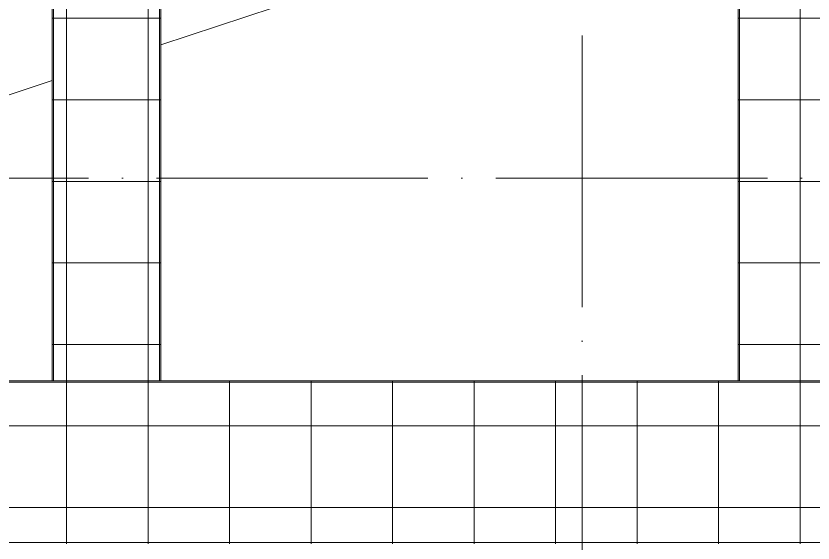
# Model space of a CAD drawing. Header units: millimetres. Extents: x -88595 to 880822, y -1054509 to -148035.
# Drawn here: x 547794 to 553663, y -244237 to -240357 of the extents above; entities that cross this region are included whole.
import ezdxf

# ---------------------------------------------------------------- set-up
doc = ezdxf.new("R2010")
doc.units = ezdxf.units.MM
doc.linetypes.add('ADSK_Линия сетки', pattern=[25, 20, -2.5, 0, -2.5])
for name, color, linetype, lineweight in [('Крыша', 7, 'Continuous', 9), ('Оборудование', 7, 'Continuous', 18), ('Ограждение', 7, 'Continuous', 9), ('Оси', 7, 'Continuous', 9)]:
    doc.layers.add(name, color=color, linetype=linetype, lineweight=lineweight)
pattern_1 = [(0, (548766.5, 663825.2), (0, 600), []), (90, (548766.5, 663825.2), (-600, 4e-14), [])]

# ---------------------------------------------------------------- blocks, each defined once
blk = doc.blocks.new('Кровля')
at = {"layer": 'Ограждение'}
h = blk.add_hatch(dxfattribs=at)
h.set_pattern_fill('FP_139', color=256, style=0, pattern_type=2)
h.set_pattern_definition([(0, (557095.24, 663825.2), (0, 600), []), (90, (557095.24, 663825.2), (-424.264, 3e-14), [])])
h.paths.add_polyline_path([(560338, 683395.5), (560338, 687535.5), (560328, 687535.5), (560328, 683395.5)])
h = blk.add_hatch(dxfattribs=at)
h.set_pattern_fill('FP_18', color=256, style=0, pattern_type=2)
h.set_pattern_definition(pattern_1)
h.paths.add_polyline_path([(561118, 683395.5), (561118, 687535.5), (560338, 687535.5), (560338, 683395.5), (560849.5, 683395.5)])
h = blk.add_hatch(dxfattribs=at)
h.set_pattern_fill('FP_138', color=256, style=0, pattern_type=2)
h.set_pattern_definition([(0, (552399.24, 663825.2), (0, 600), []), (90, (552399.24, 663825.2), (-424.264, 3e-14), [])])
h.paths.add_polyline_path([(561128, 683395.5), (561128, 687535.5), (561118, 687535.5), (561118, 683395.5)])
h = blk.add_hatch(dxfattribs=at)
h.set_pattern_fill('FP_44', color=256, style=0, pattern_type=2)
h.set_pattern_definition([(0, (556715.9, 663825.2), (0, 600), []), (90, (556715.9, 663825.2), (-424.264, 3e-14), [])])
h.paths.add_polyline_path([(565389.3, 683395.5), (565389.3, 687228), (565379.3, 687238), (565379.3, 683395.5)])
h = blk.add_hatch(dxfattribs=at)
h.set_pattern_fill('FP_18', color=256, style=0, pattern_type=2)
h.set_pattern_definition(pattern_1)
h.paths.add_polyline_path([(565501.3, 683395.5), (566169.3, 683395.5), (566169.3, 686448), (565389.3, 687228), (565389.3, 683395.5)])
h = blk.add_hatch(dxfattribs=at)
h.set_pattern_fill('FP_25', color=256, style=0, pattern_type=2)
h.set_pattern_definition(pattern_1)
h.paths.add_polyline_path([(565315.2, 682205.5), (573105.5, 682205.5), (573105.5, 683385.5), (557085.5, 683385.5), (555905.5, 682205.5), (565129.1, 682205.5)])
h = blk.add_hatch(dxfattribs=at)
h.set_pattern_fill('FP_26', color=256, style=0, pattern_type=2)
h.set_pattern_definition([(0, (548766.5, 673967.3), (0, 424.264), []), (90, (548766.5, 673967.3), (-600, 4e-14), [])])
h.paths.add_polyline_path([(572944.2, 683385.5), (573105.5, 683385.5), (573105.5, 683395.5), (557095.5, 683395.5), (557085.5, 683385.5), (572758.1, 683385.5)])
h = blk.add_hatch(dxfattribs=at)
h.set_pattern_fill('FP_24', color=256, style=0, pattern_type=2)
h.set_pattern_definition([(0, (548766.5, 672653.3), (0, 424.264), []), (90, (548766.5, 672653.3), (-600, 4e-14), [])])
h.paths.add_polyline_path([(573105.5, 682195.5), (573105.5, 682205.5), (555905.5, 682205.5), (555895.5, 682195.5), (572758.1, 682195.5)])
at = {"layer": 'Крыша'}
for p, q in [((575863.2, 690731.2), (561128, 685868.3)), ((560328, 685604.3), (558953, 685150.5))]:
    blk.add_line(p, q, dxfattribs=at)
at = {"layer": 'Ограждение'}
for p, q in [((560328, 687535.5), (560328, 683395.5)), ((560338, 687535.5), (560338, 683395.5)), ((561118, 687535.5), (561118, 683395.5)), ((561128, 687535.5), (561128, 683395.5)), ((565379.3, 687238), (565379.3, 683395.5)), ((565389.3, 687228), (565389.3, 683395.5)), ((573105.5, 683385.5), (557085.5, 683385.5)), ((560328, 683395.5), (557095.5, 683395.5)), ((560338, 683395.5), (560328, 683395.5)), ((561118, 683395.5), (560338, 683395.5)), ((561128, 683395.5), (561118, 683395.5)), ((565379.3, 683395.5), (561128, 683395.5)), ((565389.3, 683395.5), (565379.3, 683395.5)), ((566169.3, 683395.5), (565389.3, 683395.5)), ((573105.5, 682205.5), (555905.5, 682205.5))]:
    blk.add_line(p, q, dxfattribs=at)
at = {"layer": 'Оси', "linetype": 'ADSK_Линия сетки', "ltscale": 100}
for p, q in [((564230.5, 695936.1), (564230.5, 631229.3)), ((580595.5, 684885.5), (508358.2, 684885.5))]:
    blk.add_line(p, q, dxfattribs=at)

msp = doc.modelspace()

# ---------------------------------------------------------------- block references
at = {"layer": 'Оборудование', "color": 5, "true_color": 0x0000ff}
msp.add_blockref('Кровля', (-12267.3, -926437.4), dxfattribs=at)

doc.saveas('drawing.dxf')
